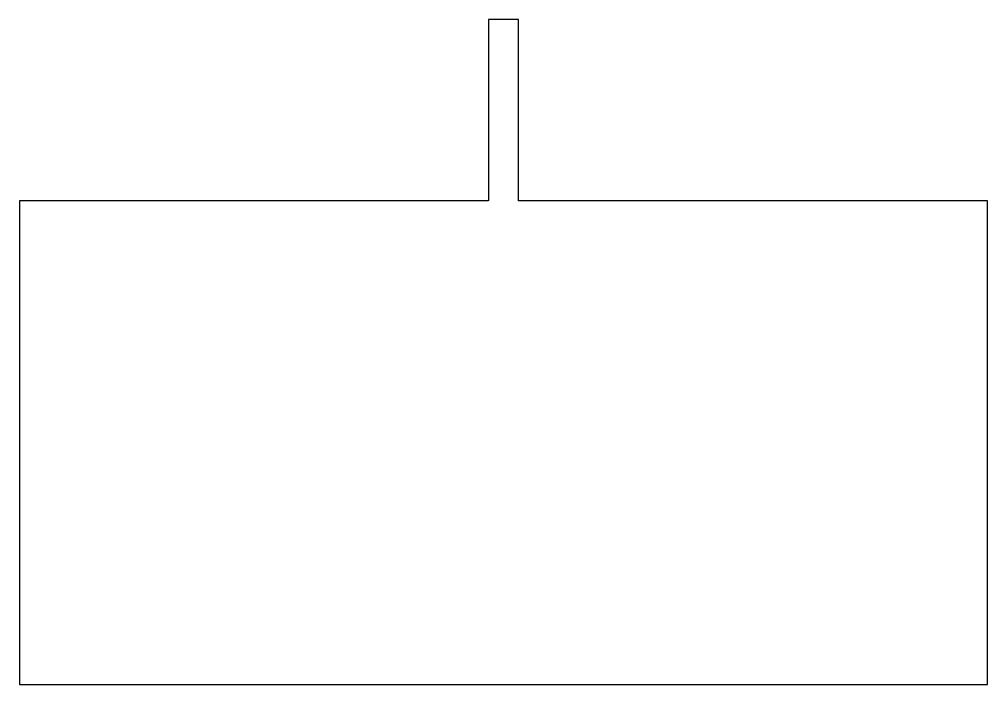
# Model space of a CAD drawing. Header units: millimetres. Extents: x 0 to 80, y 0 to 55.
import ezdxf

# ---------------------------------------------------------------- set-up
doc = ezdxf.new("R2010")
doc.units = ezdxf.units.MM
doc.layers.get('0').update_dxf_attribs({"linetype": 'CONTINUOUS'})

msp = doc.modelspace()

# ---------------------------------------------------------------- linework, layer by layer
for p, q in [((41.25, 55), (38.75, 55)), ((38.75, 55), (38.75, 40)), ((41.25, 40), (41.25, 55)), ((38.75, 40), (0, 40)), ((0, 40), (0, 0)), ((80, 40), (41.25, 40)), ((80, 0), (80, 40)), ((0, 0), (80, 0))]:
    msp.add_line(p, q)

doc.saveas('drawing.dxf')
